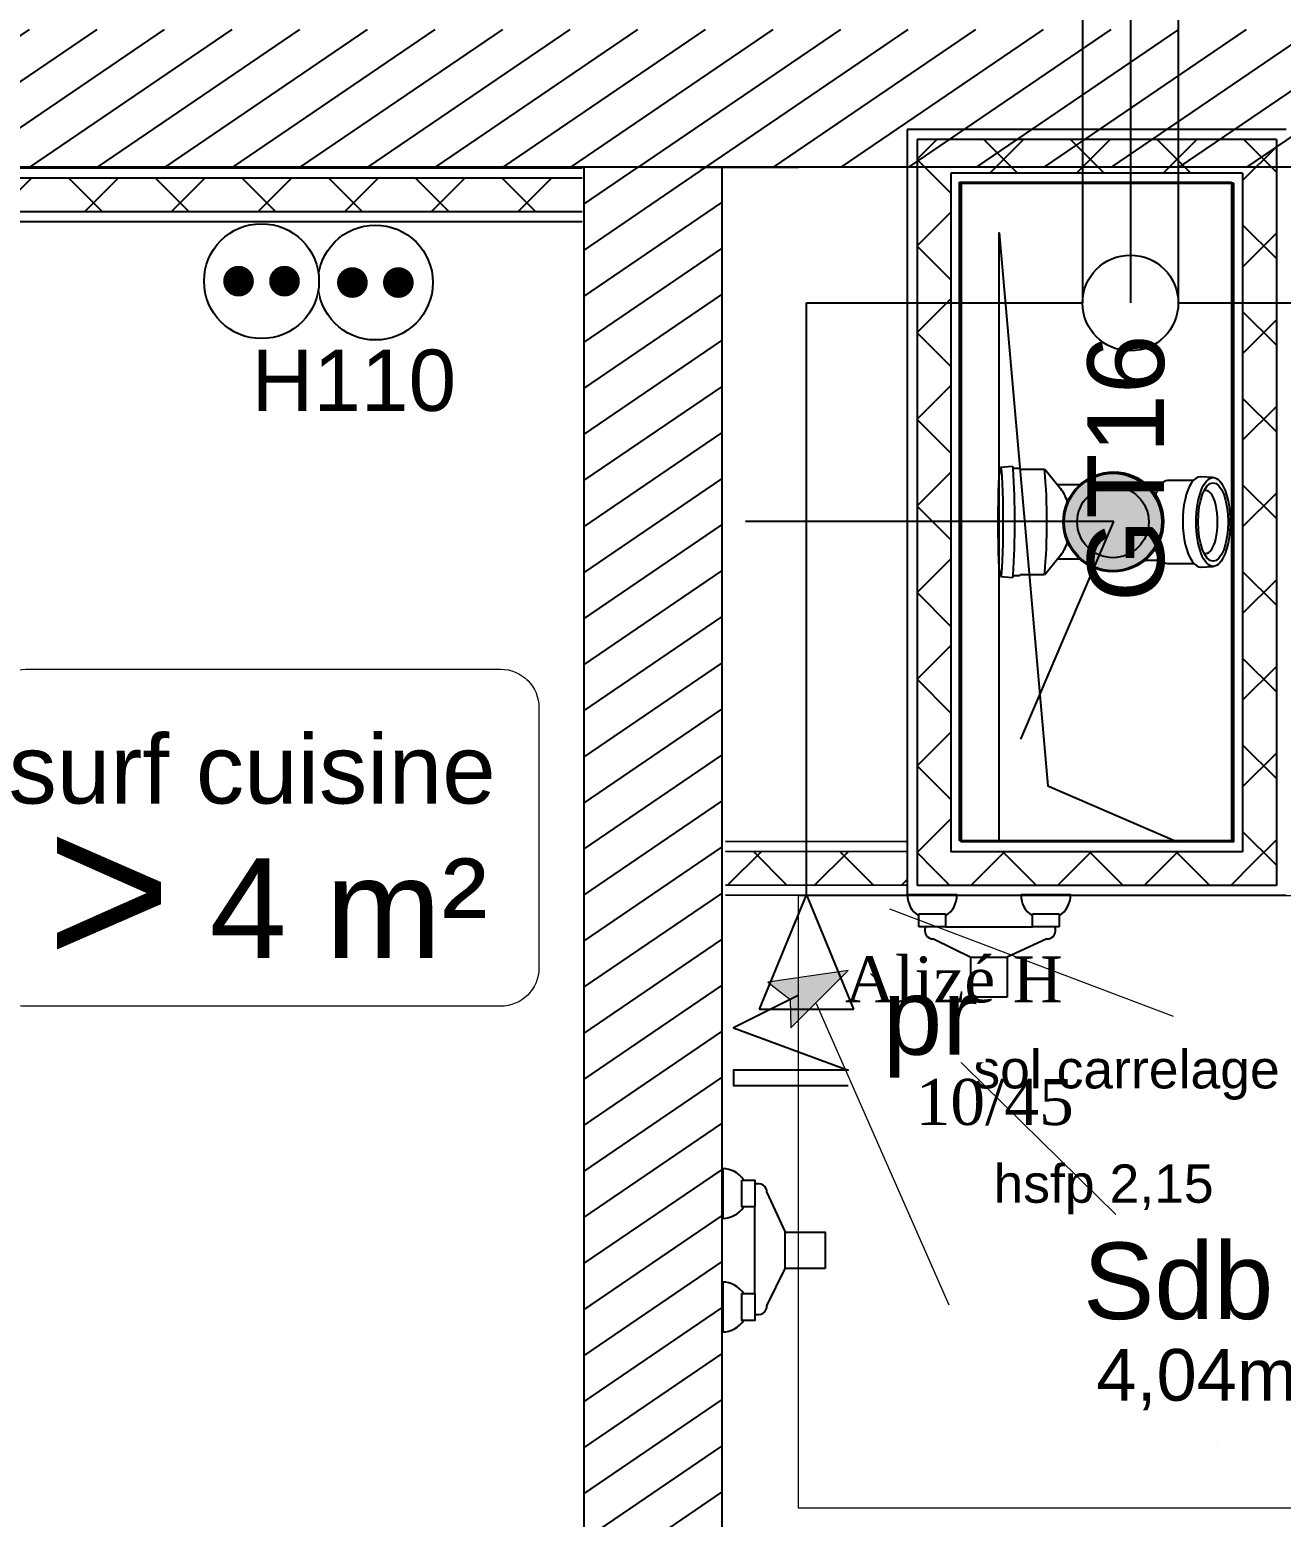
# Model space of a CAD drawing. Header units: millimetres. Extents: x 522027 to 600964, y -380282 to -298602.
# Drawn here: x 582096 to 583729, y -345992 to -344050 of the extents above; entities that cross this region are included whole.
import ezdxf

# ---------------------------------------------------------------- set-up
doc = ezdxf.new("R2010")
doc.units = ezdxf.units.MM
doc.set_wipeout_variables(frame=1)
for name, color, linetype in [('3-BAT C-Niveau -2', 7, 'Continuous'), ('prlm-EAU-CHU', 42, 'Continuous'), ('prlm-EAU-EUEV', 25, 'Continuous'), ('prlm-GT', 242, 'Continuous'), ('prlm-MOD', 64, 'Continuous')]:
    doc.layers.add(name, color=color, linetype=linetype)
doc.layers.add('prlm-ELEC-CFO', color=1, linetype='Continuous', lineweight=25)
doc.layers.add('prlm-VMC', color=82, linetype='Continuous', lineweight=25)
doc.styles.add('Arial', font='arial.ttf')
doc.styles.add('Helvetica', font='arial.ttf')
doc.styles.add('prlm-sejc', font='arial.ttf', dxfattribs={"height": 20})
doc.styles.add('prlm-vmc', font='pala.ttf', dxfattribs={"height": 14})
pattern_1 = [(34.276399, (505201.977, 142745.115), (-23.42441, 44.173488), [])]

# ---------------------------------------------------------------- blocks, each defined once
blk = doc.blocks.new('Groupe-25-1')
at = {"color": 7, "linetype": 'Continuous', "lineweight": 13}
for p, q in [((16763.16, -46490.46), (16802.14, -46497.36)), ((16762.28, -46499.22), (16799.6, -46524.18)), ((16756.03, -46504.38), (16780.39, -46539.85))]:
    blk.add_line(p, q, dxfattribs=at)
at = {"color": 7, "linetype": 'Continuous', "lineweight": 13, "flags": 128}
blk.add_lwpolyline([(16766.02, -46569.57), (16751.14, -46490.96), (16829.74, -46476.08), (16844.63, -46554.68)], close=True, dxfattribs=at)
blk = doc.blocks.new('Groupe-26-1')
at = {"color": 7, "linetype": 'Continuous', "lineweight": 13, "flags": 128}
blk.add_lwpolyline([(16811.74, -46569.09), (16826.56, -46647.71), (16772.51, -46657.9), (16757.69, -46579.29)], close=True, dxfattribs=at)
at = {"color": 7, "linetype": 'Continuous', "lineweight": 13}
for centre, major_axis in [((16790.82, -46613.86), (-23.34, -4.4)), ((16781.29, -46615.54), (0.46, -2.46)), ((16771.33, -46617.63), (0.28, -1.47))]:
    blk.add_ellipse(centre, major_axis=major_axis, ratio=1, dxfattribs=at)
blk.add_open_spline([(16785.8, -46636.65), (16778.41, -46631.46), (16775.42, -46616.15), (16773.02, -46602.86), (16777.85, -46594.45)], degree=2, dxfattribs=at)
blk = doc.blocks.new('xi.PCHT')
at = {"color": 0, "lineweight": 5}
blk.add_wipeout([(-7.5, -7.5), (7.5, -7.5), (7.5, 7.5), (-7.5, 7.5)], dxfattribs=at).dxf.layer = 'prlm-ELEC-CFO'
at = {"layer": 'prlm-ELEC-CFO', "color": 0, "linetype": 'ByBlock', "lineweight": 5, "const_width": 2}
for points in [[(-4, 0, 1), (-2, 0, 1)], [(2, 0, 1), (4, 0, 1)]]:
    blk.add_lwpolyline(points, format="xyb", close=True, dxfattribs=at)
at = {"layer": 'prlm-ELEC-CFO', "color": 0, "linetype": 'ByBlock', "lineweight": -2}
blk.add_circle((0, 0), 7.5, dxfattribs=at)
blk = doc.blocks.new('xi.4m²')
at = {"color": 0}
blk.add_wipeout([(-34.54, 20.54), (34.54, 20.54), (34.54, -20.54), (-34.54, -20.54)], dxfattribs=at).dxf.layer = 'prlm-ELEC-CFO'
at = {"layer": 'prlm-ELEC-CFO', "color": 0, "lineweight": 13}
blk.add_lwpolyline([(-31, 22), (31, 22, -0.414214), (36, 17), (36, -17, -0.414214), (31, -22), (-31, -22, -0.414214), (-36, -17), (-36, 17, -0.414214)], format="xyb", close=True, dxfattribs=at)
at = {"layer": 'prlm-ELEC-CFO', "color": 0, "attachment_point": 6, "line_spacing_factor": 0.8, "style": 'prlm-sejc'}
for s, insert, char_height in [('surf cuisine', (30.36, 8.9), 9), ('4 m²', (29.31, -9.19), 13)]:
    blk.add_mtext(s, dxfattribs=dict(at, insert=insert, char_height=char_height))
at = {"layer": 'prlm-ELEC-CFO', "color": 0, "style": 'prlm-sejc', "flags": 8}
blk.add_attdef('?', (-28.3, -16.79), '', height=20, dxfattribs=at)
blk = doc.blocks.new('xi.PR')
at = {"layer": 'prlm-ELEC-CFO', "lineweight": 5}
blk.add_hatch(color=0, dxfattribs=at).paths.add_polyline_path([(-3, 6), (-0.1, 3.7), (0, 0), (7.5, 7.5)])
at = {"layer": 'prlm-ELEC-CFO', "color": 0, "lineweight": 5, "flags": 128}
blk.add_lwpolyline([(-3, 6), (-0.1, 3.7), (0, 0), (7.5, 7.5)], close=True, dxfattribs=at)
at = {"layer": 'prlm-ELEC-CFO', "color": 0}
blk.add_lwpolyline([(0.95, 4.23), (-7.5, 0), (7.5, -5.5), (-7.5, -5.5), (-7.5, -7.5), (7.5, -7.5)], dxfattribs=at)
blk = doc.blocks.new('xi.dchrob')
at = {"layer": 'prlm-MOD', "color": 161}
for p, q in [((8.16, -2.3), (8.16, 2.3)), ((13.38, 1.16), (13.38, -1.16))]:
    blk.add_line(p, q, dxfattribs=at)
for points in [[(0, 10.66), (0, 4.16)], [(5.77, 7.56), (8.16, 2.38)], [(4.19, -5.66), (4.19, 5.66)], [(5.77, -7.26), (8.16, -2.37)], [(0, -4.16), (0, -10.66)]]:
    blk.add_lwpolyline(points, dxfattribs=at)
for points in [[(2.5, 9.16), (4.19, 9.16), (4.19, 5.66), (2.5, 5.66)], [(13.38, -2.37), (8.16, -2.37), (8.16, 2.38), (13.38, 2.38)], [(2.5, -5.66), (4.19, -5.66), (4.19, -9.16), (2.5, -9.16)]]:
    blk.add_lwpolyline(points, close=True, dxfattribs=at)
for centre, radius, start, end in [((0, 7.41), 3.25, 32.579, 90), ((4.65, 7.56), 1.13, 0, 114.0743), ((0, 7.41), 3.25, 270, 327.421), ((0, -7.41), 3.25, 32.579, 90), ((4.65, -7.26), 1.13, 245.9257, 360), ((0, -7.41), 3.25, 270, 327.421)]:
    blk.add_arc(centre, radius, start, end, dxfattribs=at)

msp = doc.modelspace()

# ---------------------------------------------------------------- hatches: boundary and pattern name
h = msp.add_hatch()
h.set_pattern_fill('02_ISOLANT', color=256, scale=10, angle=-90, style=0, pattern_type=2)
h.set_pattern_definition([(314.999993, (505019.33, 142779.7), (56.568549, 56.568536), []), (44.999993, (505019.33, 142779.7), (56.568536, -56.568549), [])])
h.paths.add_polyline_path([(583297.7, -344236.9), (583253.7, -344192.9), (583253.7, -345166.9), (583297.7, -345122.9)])
h = msp.add_hatch()
h.set_pattern_fill('02_ISOLANT', color=256, scale=10, angle=-180, style=0, pattern_type=2)
h.set_pattern_definition([(224.999993, (505019.33, 142779.7), (56.568536, -56.568549), []), (314.999993, (505019.33, 142779.7), (-56.568549, -56.568536), [])])
h.paths.add_polyline_path([(583678.7, -344236.9), (583722.7, -344192.9), (583253.7, -344192.9), (583297.7, -344236.9)])
h = msp.add_hatch()
h.set_pattern_fill('02_ISOLANT', color=256, scale=10, angle=-90, style=0, pattern_type=2)
h.set_pattern_definition([(314.999993, (505019.33, 142779.7), (56.568549, 56.568536), []), (44.999993, (505019.33, 142779.7), (56.568536, -56.568549), [])])
h.paths.add_polyline_path([(583722.7, -344192.9), (583678.7, -344236.9), (583678.7, -345122.9), (583722.7, -345166.9)])
h = msp.add_hatch()
h.set_pattern_fill('02_ISOLANT', color=256, scale=10, style=0, pattern_type=2)
h.set_pattern_definition([(44.999993, (505019.33, 142779.7), (-56.568536, 56.568549), []), (134.999993, (505019.33, 142779.7), (56.568549, 56.568536), [])])
h.paths.add_polyline_path([(578928.3, -344242.8), (578928.3, -344286.8), (582816.8, -344286.8), (582816.8, -344242.8)])
h = msp.add_hatch()
h.set_pattern_fill('02_ISOLANT', color=256, scale=10, angle=-180.0444, style=0, pattern_type=2)
h.set_pattern_definition([(224.955606, (505019.33, 142779.7), (56.524695, -56.612356), []), (314.955606, (505019.33, 142779.7), (-56.612356, -56.524695), [])])
h.paths.add_polyline_path([(583240.7, -345166.9), (583240.8, -345122.9), (583003.8, -345122.7), (583003.7, -345166.7)])
h = msp.add_hatch()
h.set_pattern_fill('02_ISOLANT', color=256, scale=10, angle=-180, style=0, pattern_type=2)
h.set_pattern_definition([(224.999993, (505019.33, 142779.7), (56.568536, -56.568549), []), (314.999993, (505019.33, 142779.7), (-56.568549, -56.568536), [])])
h.paths.add_polyline_path([(583722.7, -345166.9), (583678.7, -345122.9), (583297.7, -345122.9), (583253.7, -345166.9)])
at = {"layer": '3-BAT C-Niveau -2'}
h = msp.add_hatch(dxfattribs=at)
h.set_pattern_fill('MURS MACONNERIE-2', color=256, scale=10, angle=-10.7236, style=0, pattern_type=2)
h.set_pattern_definition(pattern_1)
h.paths.add_polyline_path([(585537.4, -344229.1), (585537.4, -344049.1), (576519.9, -344049.2), (576519.9, -344229.2)])
h = msp.add_hatch(dxfattribs=at)
h.set_pattern_fill('MURS MACONNERIE-2', color=256, scale=10, angle=-10.7236, style=0, pattern_type=2)
h.set_pattern_definition(pattern_1)
h.paths.add_polyline_path([(582999, -344229.2), (582819, -344229.2), (582819, -350942.7), (582999, -350942.7)])
at = {"layer": 'prlm-EAU-EUEV'}
for points in [[(583574.4, -344687.7, 1), (583444.7, -344696.9, 1)], [(583575.4, -344687.3, 1), (583445.7, -344696.5, 1)]]:
    msp.add_hatch(color=256, dxfattribs=at).paths.add_polyline_path(points)

# ---------------------------------------------------------------- linework, layer by layer
for p, q in [((583240.7, -344179.9), (583240.7, -345179.9)), ((583735.7, -344179.9), (583240.7, -344179.9)), ((583253.7, -344192.9), (583253.7, -345166.9)), ((583253.7, -344192.9), (583253.7, -345166.9)), ((583722.7, -344192.9), (583253.7, -344192.9)), ((583722.7, -344192.9), (583253.7, -344192.9)), ((583722.7, -344192.9), (583722.7, -345166.9)), ((583722.7, -344192.9), (583722.7, -345166.9)), ((578928.3, -344229.8), (582816.8, -344229.8)), ((578928.3, -344229.8), (582816.8, -344229.8)), ((578928.3, -344242.8), (582816.8, -344242.8)), ((578928.3, -344242.8), (582816.8, -344242.8)), ((583297.7, -344236.9), (583297.7, -345122.9)), ((583297.7, -344236.9), (583297.7, -345122.9)), ((583678.7, -344236.9), (583297.7, -344236.9)), ((583678.7, -344236.9), (583297.7, -344236.9)), ((583310.7, -344249.9), (583310.7, -345109.9)), ((583310.7, -344249.9), (583310.7, -345109.9)), ((583665.7, -344249.9), (583310.7, -344249.9)), ((583665.7, -344249.9), (583310.7, -344249.9)), ((583665.7, -344249.9), (583665.7, -345109.9)), ((583678.7, -344236.9), (583678.7, -345122.9)), ((583678.7, -344236.9), (583678.7, -345122.9)), ((578928.3, -344286.8), (582816.8, -344286.8)), ((578928.3, -344286.8), (582816.8, -344286.8)), ((578928.3, -344299.8), (582816.8, -344299.8)), ((583240.8, -345109.9), (583003.8, -345109.7)), ((583665.7, -345109.9), (583310.7, -345109.9)), ((583240.8, -345122.9), (583003.8, -345122.7)), ((583240.8, -345122.9), (583003.8, -345122.7)), ((583678.7, -345122.9), (583297.7, -345122.9)), ((583678.7, -345122.9), (583297.7, -345122.9)), ((583240.7, -345166.9), (583003.7, -345166.7)), ((583240.7, -345166.9), (583003.7, -345166.7)), ((583722.7, -345166.9), (583253.7, -345166.9)), ((583722.7, -345166.9), (583253.7, -345166.9)), ((583240.7, -345179.9), (583003.7, -345179.7)), ((583240.7, -345179.9), (583003.7, -345179.7)), ((583735.7, -345179.9), (583240.7, -345179.9)), ((583735.7, -345179.9), (583240.7, -345179.9))]:
    msp.add_line(p, q)
at = {"flags": 128}
msp.add_lwpolyline([(583593.7, -345109.9), (583361, -345109.9), (583361, -344315), (583424.5, -345036.9)], close=True, dxfattribs=at)
at = {"layer": '3-BAT C-Niveau -2'}
for p, q in [((585537.4, -344229.1), (576519.9, -344229.2)), ((582919, -344229.2), (576519.9, -344229.2)), ((582819, -344229.2), (582819, -350942.7)), ((582819, -344229.2), (582819, -346774.5)), ((582969.7, -344229.2), (583099, -344229.2)), ((582999, -344229.2), (582999, -350942.7)), ((582999, -344229.2), (582999, -350942.7)), ((585537.4, -344229.1), (583249.7, -344229.2))]:
    msp.add_line(p, q, dxfattribs=at)
at = {"layer": 'prlm-EAU-CHU'}
for p, q in [((583378.3, -344619.8), (583362.8, -344621.3)), ((583378.3, -344619.8), (583379.2, -344622.6)), ((583387.3, -344622.6), (583379.2, -344622.6)), ((583388.6, -344623.8), (583387.3, -344622.6)), ((583420.3, -344623.8), (583388.6, -344623.8)), ((583441.2, -344648.9), (583420.4, -344623.9)), ((583436.8, -344643.6), (583468.6, -344643.6)), ((583572.7, -344642.3), (583548.8, -344642.3)), ((583614.1, -344638.2), (583580.7, -344638.2)), ((583640.7, -344634.3), (583623.7, -344633.3)), ((583420.4, -344760.7), (583441.2, -344735.7)), ((583468.6, -344741), (583436.8, -344741)), ((583548.8, -344742.3), (583572.7, -344742.3)), ((583580.7, -344746.4), (583614.1, -344746.4)), ((583623.7, -344751.3), (583640.7, -344750.3)), ((583362.8, -344763.4), (583378.3, -344764.8)), ((583379.2, -344761.8), (583378.3, -344764.8)), ((583379.2, -344762), (583387.3, -344762)), ((583387.3, -344762), (583388.6, -344760.8)), ((583388.6, -344760.8), (583420.3, -344760.8))]:
    msp.add_line(p, q, dxfattribs=at)
for radius in [63.6, 46.7]:
    msp.add_circle((583509.5, -344692.3), radius, dxfattribs=at)
for centre, radius, start, end in [((582313, -344692.5), 1068.4, 356.281, 3.7477), ((582637.7, -344692.3), 785.6, 354.9975, 5.0025), ((583605.9, -344669.6), 42.9, 140.6134, 166.7743), ((583581.7, -344649.9), 11.7, 94.9867, 139.8352), ((583392.7, -344685), 60.5, 16.1332, 36.5542), ((583392.7, -344699.6), 60.5, 323.4458, 343.8668), ((583605.9, -344715.1), 42.9, 193.2257, 219.3866), ((583581.7, -344734.8), 11.7, 220.1648, 265.0133)]:
    msp.add_arc(centre, radius, start, end, dxfattribs=at)
for centre, major_axis, ratio in [((583362.8, -344692.3), (0, -71), 0.043635), ((583640.2, -344692.3), (0, 58), 0.382827), ((583640.2, -344692.3), (0, 51.2), 0.382683)]:
    msp.add_ellipse(centre, major_axis=major_axis, ratio=ratio, dxfattribs=at)
for centre, major_axis, ratio, start_param, end_param in [((583624.1, -344692.3), (-0.4, 59), 0.399317, 0, 3.141593), ((583630.7, -344692.3), (0, 41), 0.375988, 2.978094, 6.446684)]:
    msp.add_ellipse(centre, major_axis=major_axis, ratio=ratio, start_param=start_param, end_param=end_param, dxfattribs=at)
at = {"layer": 'prlm-EAU-EUEV', "ltscale": 50}
msp.add_line((583510.5, -344691.9), (583029.9, -344691.9), dxfattribs=at)
at = {"layer": 'prlm-EAU-EUEV'}
for centre in [(583509.5, -344692.3), (583510.5, -344691.9)]:
    msp.add_circle(centre, 65, dxfattribs=at)
at = {"layer": 'prlm-ELEC-CFO'}
msp.add_spline([(585327, -345531.9), (585100.5, -345981.5), (583622, -346543), (583156.7, -346519)], degree=3, dxfattribs=at)
at = {"layer": 'prlm-GT'}
for p, q in [((583309.2, -344248.5), (583664.2, -344248.5)), ((583309.2, -345108.5), (583309.2, -344248.5)), ((583664.2, -344248.5), (583664.2, -345108.5)), ((583664.2, -345108.5), (583309.2, -345108.5))]:
    msp.add_line(p, q, dxfattribs=at)
msp.add_lwpolyline([(583311.9, -344249.9), (583666.9, -344249.9), (583666.9, -345109.9), (583311.9, -345109.9)], close=True, dxfattribs=at)
at = {"layer": 'prlm-MOD'}
for p, q in [((583389.2, -344975.9), (583510.5, -344691.9)), ((583306, -345179.1), (583241, -345179.1)), ((583454.3, -345179.1), (583389.3, -345179.1)), ((583256, -345221), (583256, -345204.1)), ((583256, -345204.1), (583291, -345204.1)), ((583291, -345204.1), (583291, -345221)), ((583404.3, -345221), (583404.3, -345204.1)), ((583404.3, -345204.1), (583439.3, -345204.1)), ((583439.3, -345204.1), (583439.3, -345221)), ((583291, -345221), (583256, -345221)), ((583291, -345221), (583404.3, -345221)), ((583439.3, -345221), (583404.3, -345221)), ((583275.1, -345236.8), (583323.9, -345260.6)), ((583423.3, -345236.8), (583371.4, -345260.6)), ((583323.9, -345260.6), (583371.4, -345260.6)), ((583324.6, -345260.6), (583370.7, -345260.6)), ((583371.4, -345260.6), (583371.4, -345312.8)), ((582959.9, -345682.6), (582959.9, -345682.6)), ((583644.1, -345893), (583644.1, -345893))]:
    msp.add_line(p, q, dxfattribs=at)
for centre, radius, start, end in [((583273.5, -345179.1), 32.5, 180, 237.421), ((583273.5, -345179.1), 32.5, 302.579, 0), ((583421.8, -345179.1), 32.5, 180, 237.421), ((583421.8, -345179.1), 32.5, 302.579, 0), ((583275.1, -345225.5), 11.3, 155.9257, 270), ((583423.3, -345225.5), 11.3, 270, 24.0743)]:
    msp.add_arc(centre, radius, start, end, dxfattribs=at)
at = {"layer": 'prlm-VMC'}
for p, q in [((583469.7, -343577.9), (583469.7, -344406.4)), ((583532.2, -343577.9), (583532.2, -344406.4)), ((583594.7, -343577.9), (583594.7, -344406.4)), ((583109.5, -345178.5), (583109.5, -344406.4)), ((583109.5, -344406.4), (583469.7, -344406.4)), ((583594.7, -344406.4), (584313, -344406.4)), ((583109.5, -345178.5), (583047.7, -345328.5)), ((583171.2, -345328.6), (583109.5, -345178.5)), ((583047.7, -345328.5), (583171.2, -345328.6))]:
    msp.add_line(p, q, dxfattribs=at)
msp.add_circle((583532.2, -344406.4), 62.5, dxfattribs=at)
msp.add_solid([(583109.5, -345188.5), (583161.2, -345318.6), (583057.7, -345318.5), (583109.5, -345188.5)], dxfattribs=at)

# ---------------------------------------------------------------- block references
at = {"xscale": 10, "yscale": 10, "zscale": 10, "rotation": 349.2763985886067}
for name in ['Groupe-25-1', 'Groupe-26-1']:
    msp.add_blockref(name, (505019.3, 142779.7), dxfattribs=at)
at = {"layer": 'prlm-ELEC-CFO', "xscale": 10, "yscale": 10, "zscale": 10}
msp.add_blockref('xi.4m²', (582400.3, -345104.6), dxfattribs=at).add_auto_attribs({'?': '>'})
msp.add_blockref('xi.PR', (583089, -345353), dxfattribs=at)
at = {"layer": 'prlm-MOD', "xscale": 10, "yscale": 10, "zscale": 10}
msp.add_blockref('xi.dchrob', (583000.1, -345643.2), dxfattribs=at)

# ---------------------------------------------------------------- texts
at = {"lineweight": 30, "style": 'Arial'}
for s, height, p in [('Sdb 1', 100, (583470.3, -345733.1)), ('4,04m2', 67.52, (583487.7, -345839.6))]:
    msp.add_text(s, height=height, rotation=360, dxfattribs=at).set_placement(p)
at = {"color": 7, "char_height": 50, "attachment_point": 2, "rotation": 360, "line_spacing_factor": 0.834288, "style": 'Helvetica'}
for s, insert in [('sol carrelage', (583527.2, -345381.9)), ('hsfp 2,15', (583497.2, -345531.2))]:
    msp.add_mtext(s, dxfattribs=dict(at, insert=insert))
at = {"layer": '3-BAT C-Niveau -2', "insert": (583476.1, -344796.9), "char_height": 100, "attachment_point": 1, "rotation": 90, "line_spacing_factor": 0.25, "style": 'Arial'}
msp.add_mtext('GT16', dxfattribs=at)
at = {"layer": 'prlm-ELEC-CFO', "style": 'Arial'}
msp.add_text('H110', height=80, dxfattribs=at).set_placement((582385.1, -344547.3))

# ---------------------------------------------------------------- next in the draw order: block references
at = {"layer": 'prlm-ELEC-CFO', "xscale": 10, "yscale": 10, "zscale": 10}
msp.add_blockref('xi.PCHT', (582546.8, -344379.7), dxfattribs=at)

# ---------------------------------------------------------------- next in the draw order: texts
at = {"layer": 'prlm-ELEC-CFO', "insert": (583271.2, -345353), "char_height": 100, "attachment_point": 5, "line_spacing_factor": 0.8, "style": 'Arial', "bg_fill": 3, "box_fill_scale": 1.1, "bg_fill_color": 256, "bg_fill_transparency": 0}
msp.add_mtext('pr', dxfattribs=at)

# ---------------------------------------------------------------- next in the draw order: linework, layer by layer
at = {"layer": 'prlm-MOD'}
for p, q in [((583323.9, -345312.8), (583323.9, -345260.6)), ((583371.4, -345312.8), (583323.9, -345312.8)), ((583359.3, -345312.8), (583336, -345312.8))]:
    msp.add_line(p, q, dxfattribs=at)

# ---------------------------------------------------------------- next in the draw order: block references
at = {"layer": 'prlm-ELEC-CFO', "xscale": 10, "yscale": 10, "zscale": 10}
msp.add_blockref('xi.PCHT', (582398.2, -344377.9), dxfattribs=at)

# ---------------------------------------------------------------- next in the draw order: texts
at = {"layer": 'prlm-VMC', "style": 'prlm-vmc'}
for s, p in [('Alizé H', (583159.5, -345319.6)), ('10/45', (583251.9, -345479.6))]:
    msp.add_text(s, height=60, dxfattribs=at).set_placement(p)

doc.saveas('drawing.dxf')
